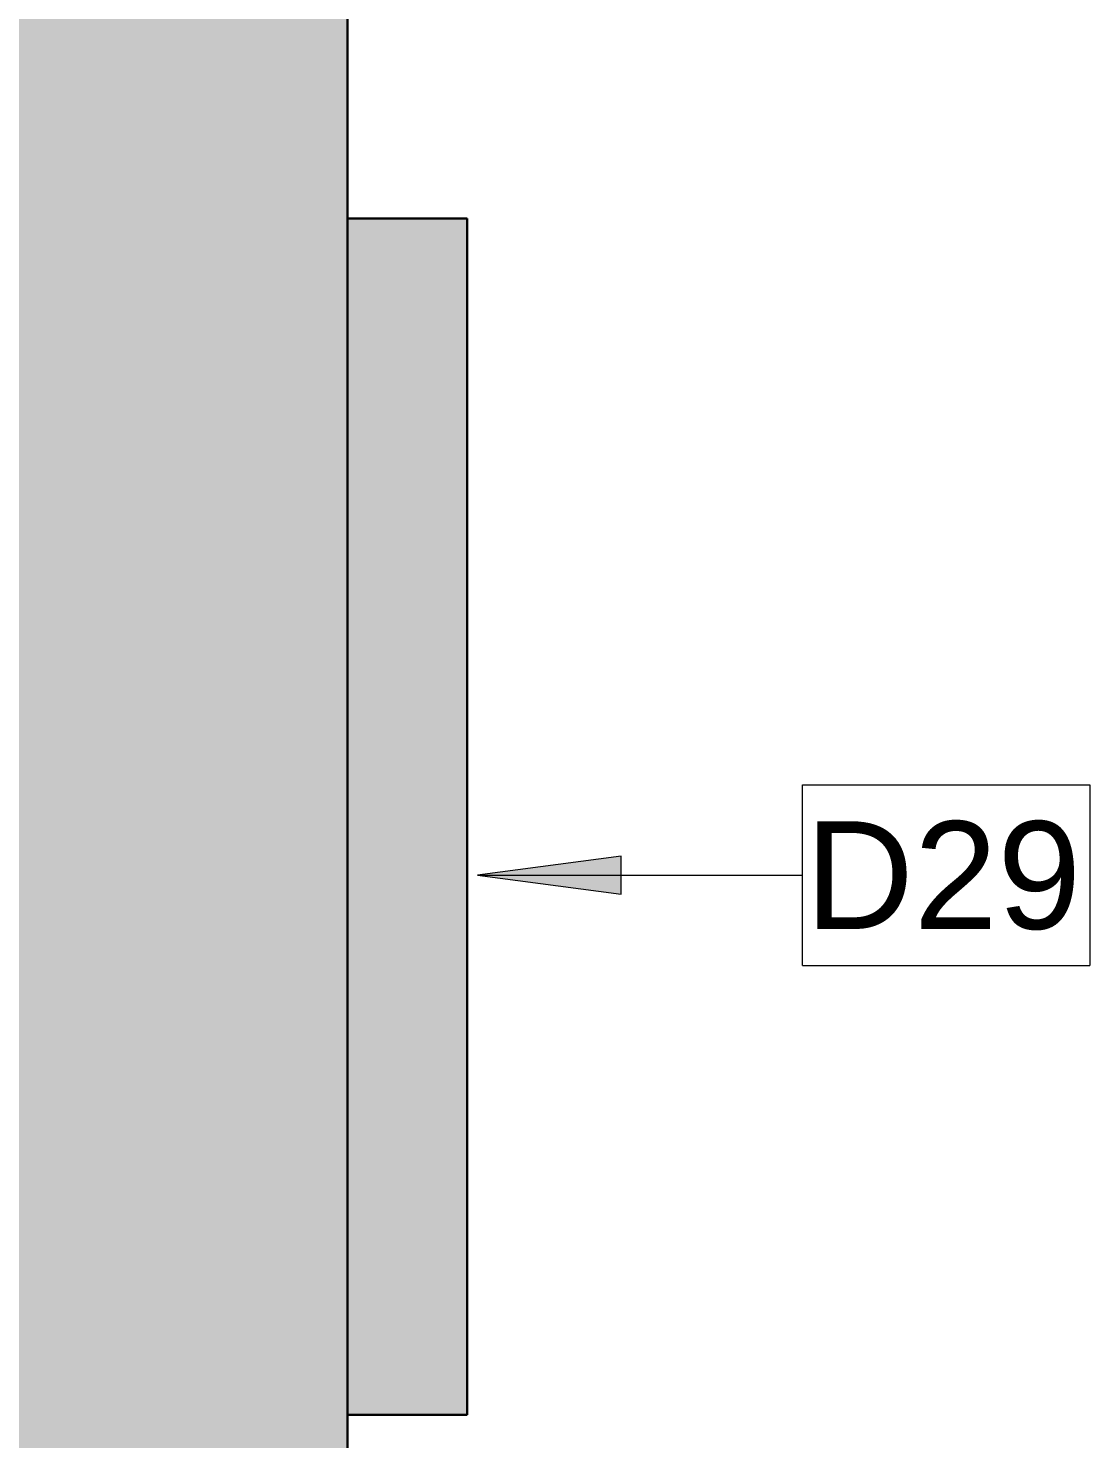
# Model space of a CAD drawing. Header units: inches. Extents: x -1176 to 1551, y -3558 to 978.
# Drawn here: x 4.9 to 49.2, y 542.6 to 601.5 of the extents above; entities that cross this region are included whole.
import ezdxf

# ---------------------------------------------------------------- set-up
doc = ezdxf.new("R2010")
doc.units = ezdxf.units.IN
doc.header["$MEASUREMENT"] = 0
for name, color, linetype, lineweight in [('A-ANNO-KEYN', 231, 'Continuous', 9), ('A-WALL', 113, 'Continuous', 18), ('A-WALL-PATT', 111, 'Continuous', 18), ('I-WALL', 2, 'Continuous', 18)]:
    doc.layers.add(name, color=color, linetype=linetype, lineweight=lineweight)
doc.styles.add('Arial', font='arial.ttf', dxfattribs={"height": 4.5})

# ---------------------------------------------------------------- blocks, each defined once
blk = doc.blocks.new('Keynote Tag - Keynote Number - Boxed-135510-1st Floor Demo')
at = {"layer": 'A-ANNO-KEYN'}
for p, q in [((-0.125, -0.0792), (-0.125, 0.0781)), ((-0.125, 0.0781), (0.125, 0.0781)), ((0.125, 0.0781), (0.125, -0.0792)), ((-0.125, -0.0792), (0.125, -0.0792))]:
    blk.add_line(p, q, dxfattribs=at)

msp = doc.modelspace()

# ---------------------------------------------------------------- hatches: boundary and pattern name
at = {"layer": 'A-ANNO-KEYN'}
msp.add_hatch(color=256, dxfattribs=at).paths.add_polyline_path([(23.639, 566.147), (29.639, 565.357), (29.639, 566.937)], flags=0)
at = {"layer": 'A-WALL-PATT', "lineweight": 9}
h = msp.add_hatch(color=7, dxfattribs=at)
h.paths.add_polyline_path([(1.715, -1.167), (18.215, -1.167), (18.215, 116.218), (1.715, 116.218), (1.715, 47.468)], flags=0)
h.paths.add_polyline_path([(1.715, 154.718), (18.215, 154.718), (18.215, 335.374), (1.715, 335.374), (1.715, 190.501)], flags=0)
h.paths.add_polyline_path([(1.715, 388.374), (18.215, 388.374), (18.215, 814.521), (1.715, 814.521), (1.715, 424.337)], flags=0)
msp.add_hatch(color=7, dxfattribs=at).paths.add_polyline_path([(18.215, 543.593), (23.215, 543.593), (23.215, 593.593), (18.215, 593.593), (18.215, 580.227)], flags=0)

# ---------------------------------------------------------------- linework, layer by layer
at = {"layer": 'A-ANNO-KEYN'}
for p, q in [((29.639, 566.937), (23.639, 566.147)), ((29.639, 565.357), (29.639, 566.937)), ((23.639, 566.147), (29.639, 565.357)), ((23.639, 566.147), (37.219, 566.147))]:
    msp.add_line(p, q, dxfattribs=at)
at = {"layer": 'A-WALL', "color": 8, "lineweight": 30}
msp.add_line((18.215, 154.718), (18.215, 814.521), dxfattribs=at)
at = {"layer": 'I-WALL', "color": 8, "lineweight": 30}
for p, q in [((23.215, 593.593), (18.215, 593.593)), ((23.215, 543.593), (23.215, 593.593)), ((18.215, 543.593), (23.215, 543.593))]:
    msp.add_line(p, q, dxfattribs=at)

# ---------------------------------------------------------------- block references
at = {"layer": 'A-ANNO-KEYN', "xscale": 47.99999999999997, "yscale": 47.99999999999997, "zscale": 47.99999999999997}
msp.add_blockref('Keynote Tag - Keynote Number - Boxed-135510-1st Floor Demo', (43.219, 566.174), dxfattribs=at)

# ---------------------------------------------------------------- texts
at = {"layer": 'A-ANNO-KEYN', "insert": (37.328, 568.4), "char_height": 4.5, "width": 14.0895, "attachment_point": 1, "style": 'Arial'}
msp.add_mtext('D29', dxfattribs=at)

doc.saveas('drawing.dxf')
